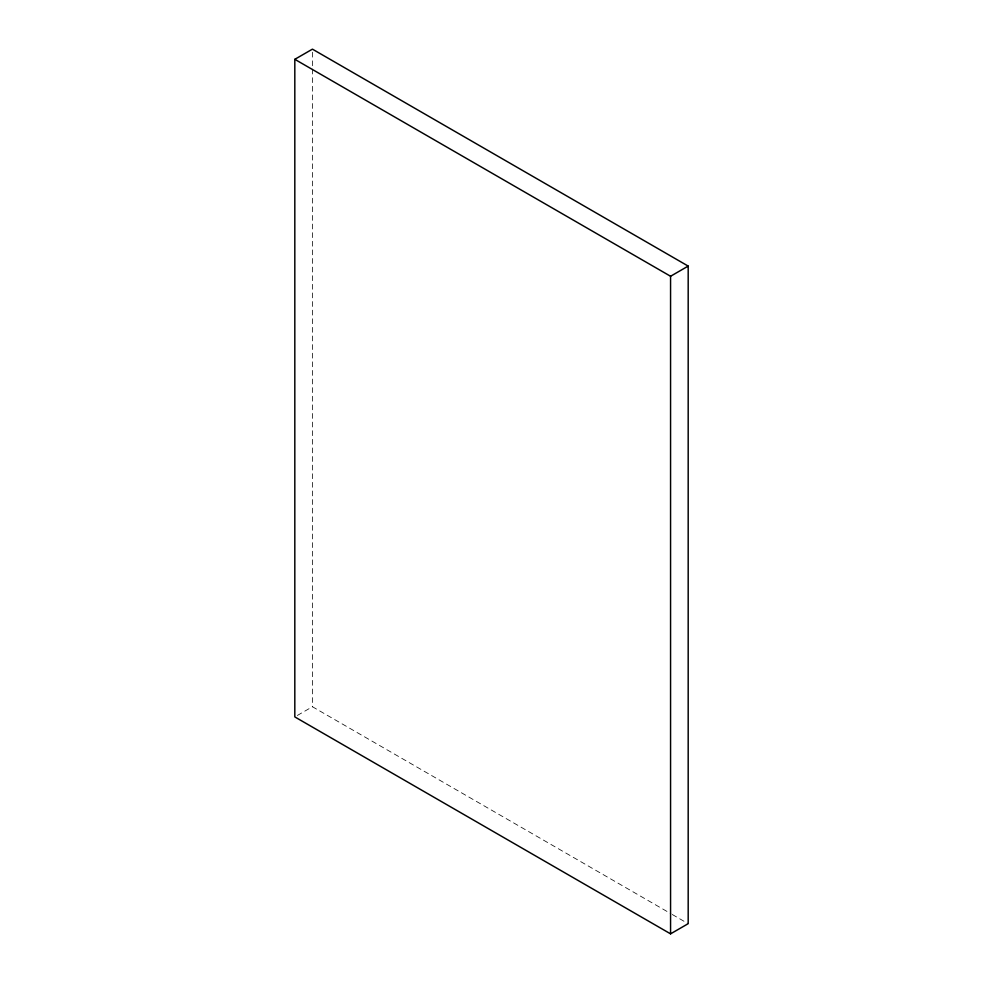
<?xml version="1.0" encoding="UTF-8"?>
<svg xmlns="http://www.w3.org/2000/svg" width="983" height="983" viewBox="0 0 983 983"><rect width="100%" height="100%" fill="white"/><g stroke="black" fill="none" stroke-linecap="round" stroke-linejoin="round"><path stroke-width="0.74" stroke-dasharray="4.92 3.69" d="M297.333 715.464L312.434 706.74L670.922 913.711M672.249 914.485L688.186 923.676M312.434 52.21L312.434 67.544M312.434 69.08L312.434 706.74"/><path stroke-width="1.47" d="M294.814 59.324L312.434 49.15L688.186 266.086L688.186 923.676L670.566 933.85L294.814 716.914L294.814 59.324L670.566 276.26L688.186 266.086M670.566 276.26L670.566 933.85"/></g></svg>
